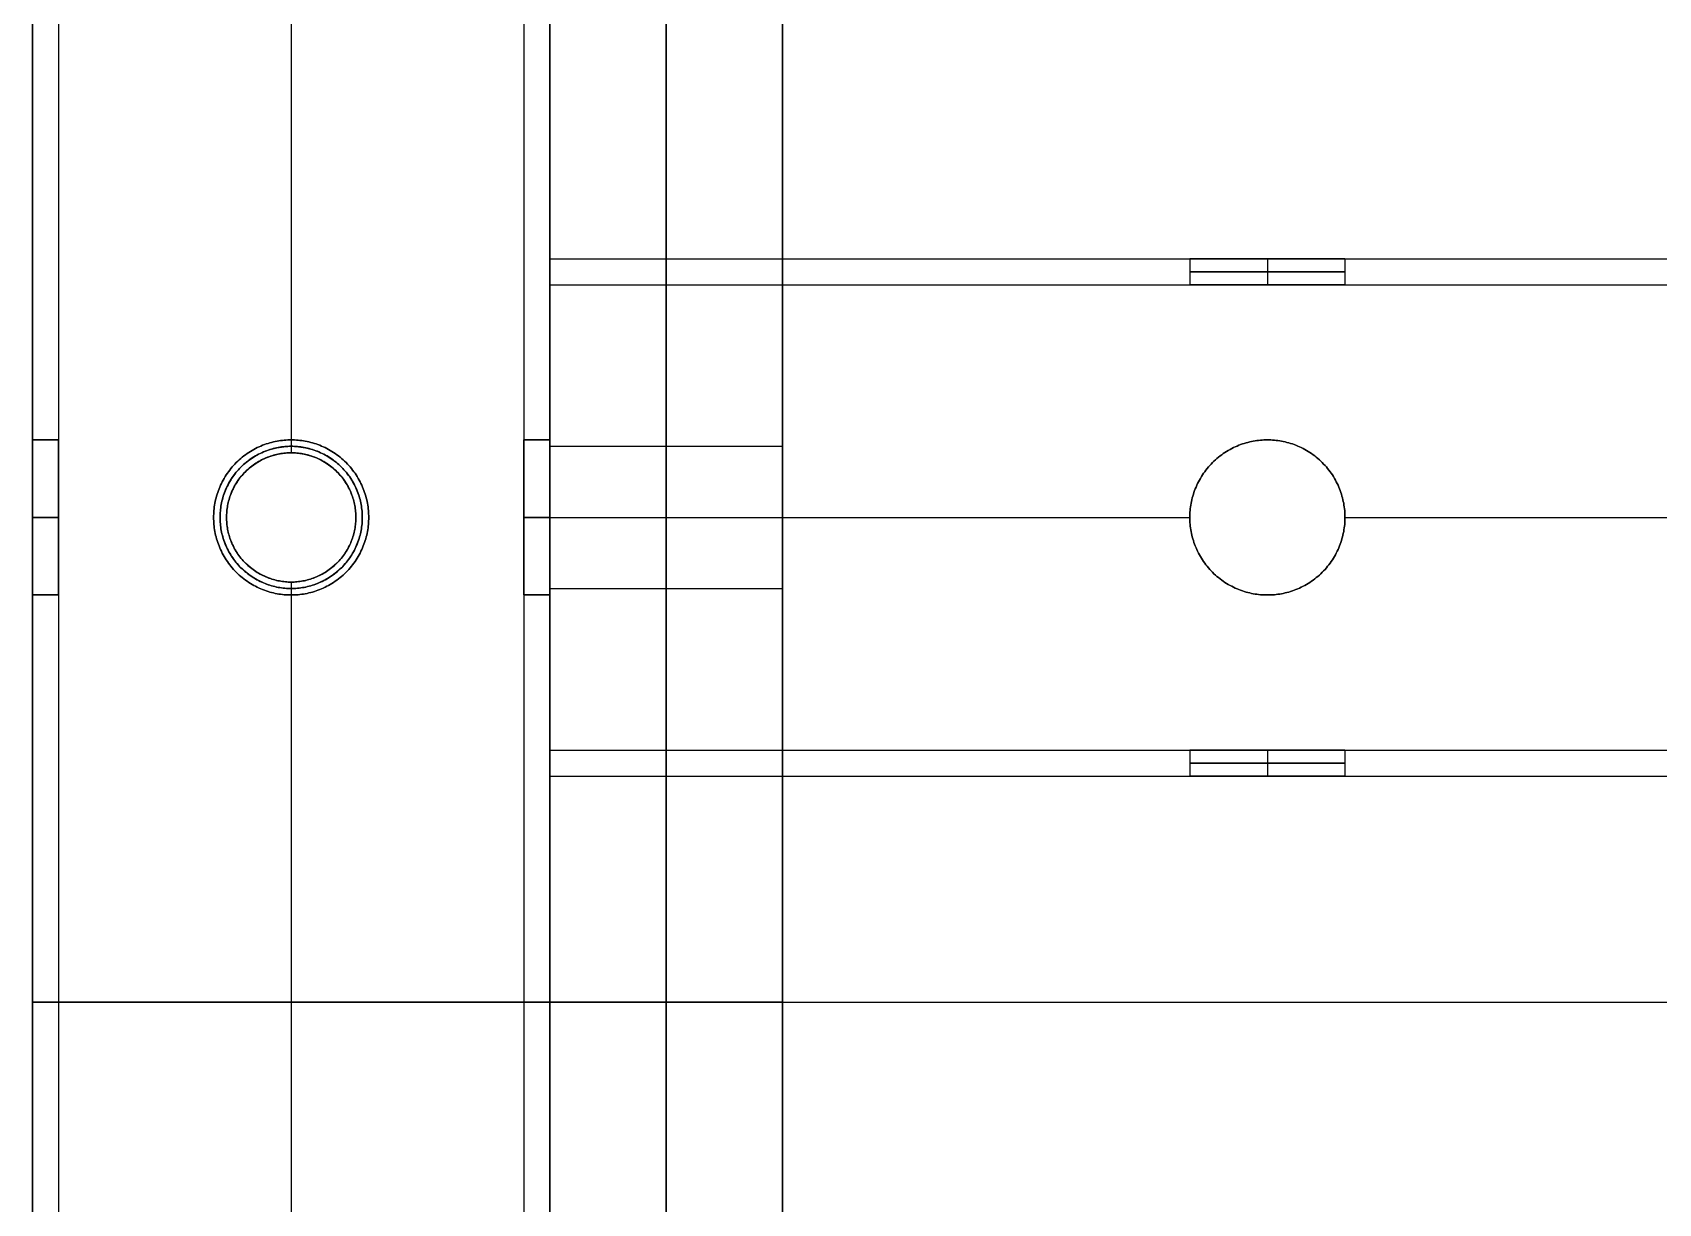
# Model space of a CAD drawing. Header units: millimetres. Extents: x -6529 to 809, y -8611 to 207.
# Drawn here: x -507 to -381.2, y -4368.8 to -4278.2 of the extents above; entities that cross this region are included whole.
import ezdxf

# ---------------------------------------------------------------- set-up
doc = ezdxf.new("R2010")
doc.units = ezdxf.units.MM
doc.header["$MEASUREMENT"] = 0
for name, color, linetype, true_color in [('gaten$11mm', 7, 'Continuous', 0xff6a35), ('platen', 7, 'Continuous', 0x007f00), ('staal', 5, 'Continuous', 0x0000ff)]:
    doc.layers.add(name, color=color, linetype=linetype, true_color=true_color)

# ---------------------------------------------------------------- blocks, each defined once
blk = doc.blocks.new('top plaat')
at = {"layer": 'platen'}
for p, q in [((20, -575), (20, -575, 18)), ((14.5, -580.5), (14.5, -580.5, 18)), ((25.5, -580.5), (25.5, -580.5, 18)), ((20, -586), (20, -586, 18)), ((0, -618), (1316, -618)), ((0, -618, 18), (1316, -618, 18))]:
    blk.add_line(p, q, dxfattribs=at)
for points in [[(0, 0), (0, -309), (0, -618), (0, -927), (0, -1236)], [(0, 0, 18), (0, -309, 18), (0, -618, 18), (0, -927, 18), (0, -1236, 18)], [(0, 0, 9), (0, -309, 9), (0, -618, 9), (0, -927, 9), (0, -1236, 9)]]:
    blk.add_open_spline(points, degree=2, knots=[4655.052018, 4655.052018, 4655.052018, 5274.345164, 5274.345164, 5893.638309, 5893.638309, 5893.638309], dxfattribs=at)
for points, knots in [([(25.5, -580.5), (25.5, -586), (20, -586), (14.5, -586), (14.5, -580.5), (14.5, -575), (20, -575), (25.5, -575), (25.5, -580.5)], [-31.415927, -31.415927, -31.415927, -23.561945, -23.561945, -15.707963, -15.707963, -7.853982, -7.853982, 0, 0, 0]), ([(25.5, -580.5, 18), (25.5, -586, 18), (20, -586, 18), (14.5, -586, 18), (14.5, -580.5, 18), (14.5, -575, 18), (20, -575, 18), (25.5, -575, 18), (25.5, -580.5, 18)], [-31.415927, -31.415927, -31.415927, -23.561945, -23.561945, -15.707963, -15.707963, -7.853982, -7.853982, 0, 0, 0]), ([(25.5, -580.5, 9), (25.5, -575, 9), (20, -575, 9), (14.5, -575, 9), (14.5, -580.5, 9), (14.5, -586, 9), (20, -586, 9), (25.5, -586, 9), (25.5, -580.5, 9)], [0, 0, 0, 7.853982, 7.853982, 15.707963, 15.707963, 23.561945, 23.561945, 31.415927, 31.415927, 31.415927])]:
    blk.add_rational_spline(points, [1, 0.707106781187, 1, 0.707106781187, 1, 0.707106781187, 1, 0.707106781187, 1], degree=2, knots=knots, dxfattribs=at)
blk.add_open_spline([(0, -618), (0, -618, 9), (0, -618, 18)], degree=2, dxfattribs=at)
blk = doc.blocks.new('plaat base')
at = {"layer": 'platen'}
for p, q in [((658, -1200), (658, 0)), ((658, -1200, 18), (658, 0, 18)), ((58, -600), (1258, -600)), ((58, -600, 18), (1258, -600, 18)), ((695.5, -1232.5), (695.5, -1232.5, 18)), ((690, -1238), (690, -1238, 18)), ((701, -1238), (701, -1238, 18)), ((695.5, -1243.5), (695.5, -1243.5, 18))]:
    blk.add_line(p, q, dxfattribs=at)
for points in [[(658, 58), (508, 58), (358, 58)], [(658, 58, 18), (508, 58, 18), (358, 58, 18)], [(658, 58, 9), (508, 58, 9), (358, 58, 9)], [(658, 0), (658, 29), (658, 58)], [(658, 58), (658, 58, 9), (658, 58, 18)], [(658, 0, 18), (658, 29, 18), (658, 58, 18)], [(658, 0, 9), (658, 29, 9), (658, 58, 9)], [(658, 29), (658, 29, 9), (658, 29, 18)], [(658, 0), (658, 0, 9), (658, 0, 18)], [(958, 0), (808, 0), (658, 0)], [(958, 0, 18), (808, 0, 18), (658, 0, 18)], [(958, 0, 9), (808, 0, 9), (658, 0, 9)], [(58, -300), (58, -450), (58, -600)], [(58, -300, 18), (58, -450, 18), (58, -600, 18)], [(58, -300, 9), (58, -450, 9), (58, -600, 9)], [(58, -600), (29, -600), (0, -600)], [(0, -600), (0, -600, 9), (0, -600, 18)], [(58, -600, 18), (29, -600, 18), (0, -600, 18)], [(0, -600), (0, -750), (0, -900)], [(0, -600, 18), (0, -750, 18), (0, -900, 18)], [(58, -600, 9), (29, -600, 9), (0, -600, 9)], [(0, -600, 9), (0, -750, 9), (0, -900, 9)], [(29, -600), (29, -600, 9), (29, -600, 18)], [(58, -600), (58, -600, 9), (58, -600, 18)], [(358, -1200), (508, -1200), (658, -1200)], [(358, -1200, 18), (508, -1200, 18), (658, -1200, 18)], [(358, -1200, 9), (508, -1200, 9), (658, -1200, 9)], [(658, -1200), (658, -1200, 9), (658, -1200, 18)], [(658, -1200), (658, -1229), (658, -1258)], [(658, -1200, 18), (658, -1229, 18), (658, -1258, 18)], [(658, -1200, 9), (658, -1229, 9), (658, -1258, 9)], [(658, -1229), (658, -1229, 9), (658, -1229, 18)], [(658, -1258), (658, -1258, 9), (658, -1258, 18)], [(658, -1258), (808, -1258), (958, -1258)], [(658, -1258, 18), (808, -1258, 18), (958, -1258, 18)], [(658, -1258, 9), (808, -1258, 9), (958, -1258, 9)]]:
    blk.add_open_spline(points, degree=2, dxfattribs=at)
for points in [[(695.5, -1243.5), (690, -1243.5), (690, -1238), (690, -1232.5), (695.5, -1232.5), (701, -1232.5), (701, -1238), (701, -1243.5), (695.5, -1243.5)], [(695.5, -1243.5, 18), (690, -1243.5, 18), (690, -1238, 18), (690, -1232.5, 18), (695.5, -1232.5, 18), (701, -1232.5, 18), (701, -1238, 18), (701, -1243.5, 18), (695.5, -1243.5, 18)]]:
    blk.add_rational_spline(points, [1, 0.707106781187, 1, 0.707106781187, 1, 0.707106781187, 1, 0.707106781187, 1], degree=2, knots=[-31.415927, -31.415927, -31.415927, -23.561945, -23.561945, -15.707963, -15.707963, -7.853982, -7.853982, 0, 0, 0], dxfattribs=at)

msp = doc.modelspace()

# ---------------------------------------------------------------- linework, layer by layer
at = {"layer": 'gaten$11mm', "extrusion": (1, 0, 0)}
msp.add_circle((-4315.71, 20, -506.97), 5.5, dxfattribs=at)
at = {"layer": 'gaten$11mm'}
msp.add_circle((-486.97, -4315.71), 5.5, dxfattribs=at)
at = {"layer": 'staal'}
for p, q in [((-466.97, -4295.71, 1296), (-466.97, -4297.71, 1296)), ((-417.47, -4295.71, 1296), (-417.47, -4297.71, 1296)), ((-411.47, -4295.71, 1302), (-411.47, -4297.71, 1302)), ((-411.47, -4295.71, 1290), (-411.47, -4297.71, 1290)), ((-405.47, -4295.71, 1296), (-405.47, -4297.71, 1296)), ((-506.97, -4309.71, 20), (-504.97, -4309.71, 20)), ((-504.97, -4309.71, 1296), (-506.97, -4309.71, 1296)), ((-486.97, -4309.71, 38), (-486.97, -4309.71, 40)), ((-486.97, -4309.71), (-486.97, -4309.71, 2)), ((-486.97, -4310.71, 1314), (-486.97, -4310.71, 1316)), ((-486.97, -4310.71, 1276), (-486.97, -4310.71, 1278)), ((-468.97, -4309.71, 20), (-466.97, -4309.71, 20)), ((-466.97, -4309.71, 1296), (-468.97, -4309.71, 1296)), ((-411.47, -4309.71, 1278), (-411.47, -4309.71, 1276)), ((-411.47, -4309.71, 1316), (-411.47, -4309.71, 1314)), ((-506.97, -4315.71, 14), (-504.97, -4315.71, 14)), ((-506.97, -4315.71, 26), (-504.97, -4315.71, 26)), ((-504.97, -4315.71, 1290), (-506.97, -4315.71, 1290)), ((-504.97, -4315.71, 1302), (-506.97, -4315.71, 1302)), ((-492.97, -4315.71, 38), (-492.97, -4315.71, 40)), ((-492.97, -4315.71), (-492.97, -4315.71, 2)), ((-491.97, -4315.71, 1314), (-491.97, -4315.71, 1316)), ((-491.97, -4315.71, 1276), (-491.97, -4315.71, 1278)), ((-481.97, -4315.71, 1276), (-481.97, -4315.71, 1278)), ((-481.97, -4315.71, 1314), (-481.97, -4315.71, 1316)), ((-480.97, -4315.71, 38), (-480.97, -4315.71, 40)), ((-480.97, -4315.71), (-480.97, -4315.71, 2)), ((-468.97, -4315.71, 14), (-466.97, -4315.71, 14)), ((-468.97, -4315.71, 26), (-466.97, -4315.71, 26)), ((-466.97, -4315.71, 1290), (-468.97, -4315.71, 1290)), ((-466.97, -4315.71, 1302), (-468.97, -4315.71, 1302)), ((-466.97, -4315.71, 1316), (-466.97, -4315.71, 1314)), ((-466.97, -4315.71, 1278), (-466.97, -4315.71, 1276)), ((-417.47, -4315.71, 1278), (-417.47, -4315.71, 1276)), ((-417.47, -4315.71, 1316), (-417.47, -4315.71, 1314)), ((-405.47, -4315.71, 1278), (-405.47, -4315.71, 1276)), ((-405.47, -4315.71, 1316), (-405.47, -4315.71, 1314)), ((-486.97, -4320.71, 1314), (-486.97, -4320.71, 1316)), ((-486.97, -4320.71, 1276), (-486.97, -4320.71, 1278)), ((-506.97, -4321.71, 20), (-504.97, -4321.71, 20)), ((-504.97, -4321.71, 1296), (-506.97, -4321.71, 1296)), ((-486.97, -4321.71, 38), (-486.97, -4321.71, 40)), ((-486.97, -4321.71), (-486.97, -4321.71, 2)), ((-468.97, -4321.71, 20), (-466.97, -4321.71, 20)), ((-466.97, -4321.71, 1296), (-468.97, -4321.71, 1296)), ((-411.47, -4321.71, 1278), (-411.47, -4321.71, 1276)), ((-411.47, -4321.71, 1316), (-411.47, -4321.71, 1314)), ((-466.97, -4333.71, 1296), (-466.97, -4335.71, 1296)), ((-417.47, -4333.71, 1296), (-417.47, -4335.71, 1296)), ((-411.47, -4333.71, 1302), (-411.47, -4335.71, 1302)), ((-411.47, -4333.71, 1290), (-411.47, -4335.71, 1290)), ((-405.47, -4333.71, 1296), (-405.47, -4335.71, 1296))]:
    msp.add_line(p, q, dxfattribs=at)
for points in [[(-506.97, -3695.21), (809.03, -3695.21), (809.03, -5011.21), (-506.97, -5011.21)], [(-466.97, -3735.21), (769.03, -3735.21), (769.03, -4971.21), (-466.97, -4971.21)]]:
    msp.add_lwpolyline(points, close=True, dxfattribs=at)
for centre in [(-486.97, -4315.71, 1276), (-486.97, -4315.71, 1315), (-486.97, -4315.71, 1277)]:
    msp.add_circle(centre, 5, dxfattribs=at)
for points in [[(-506.97, -3695.21), (-506.97, -4353.21), (-506.97, -5011.21)], [(-506.97, -3695.21, 40), (-506.97, -4353.21, 40), (-506.97, -5011.21, 40)], [(-506.97, -3695.21, 1276), (-506.97, -4353.21, 1276), (-506.97, -5011.21, 1276)], [(-506.97, -3695.21, 1316), (-506.97, -4353.21, 1316), (-506.97, -5011.21, 1316)], [(-504.97, -3697.21, 38), (-504.97, -4353.21, 38), (-504.97, -5009.21, 38)], [(-504.97, -3697.21, 2), (-504.97, -4353.21, 2), (-504.97, -5009.21, 2)], [(-504.97, -3697.21, 1314), (-504.97, -4353.21, 1314), (-504.97, -5009.21, 1314)], [(-504.97, -3697.21, 1278), (-504.97, -4353.21, 1278), (-504.97, -5009.21, 1278)], [(-468.97, -3733.21, 38), (-468.97, -4353.21, 38), (-468.97, -4973.21, 38)], [(-468.97, -3733.21, 2), (-468.97, -4353.21, 2), (-468.97, -4973.21, 2)], [(-468.97, -3733.21, 1314), (-468.97, -4353.21, 1314), (-468.97, -4973.21, 1314)], [(-468.97, -3733.21, 1278), (-468.97, -4353.21, 1278), (-468.97, -4973.21, 1278)], [(-466.97, -3735.21), (-466.97, -4353.21), (-466.97, -4971.21)], [(-466.97, -3735.21, 40), (-466.97, -4353.21, 40), (-466.97, -4971.21, 40)], [(-466.97, -3735.21, 1276), (-466.97, -4353.21, 1276), (-466.97, -4971.21, 1276)], [(-466.97, -3735.21, 1316), (-466.97, -4353.21, 1316), (-466.97, -4971.21, 1316)], [(-486.97, -4245.71, 1316), (-486.97, -4278.21, 1316), (-486.97, -4310.71, 1316)], [(-486.97, -4245.71, 1314), (-486.97, -4278.21, 1314), (-486.97, -4310.71, 1314)], [(-486.97, -4245.71, 1278), (-486.97, -4278.21, 1278), (-486.97, -4310.71, 1278)], [(-486.97, -4245.71, 1276), (-486.97, -4278.21, 1276), (-486.97, -4310.71, 1276)], [(-506.97, -4246.71, 20), (-506.97, -4278.21, 20), (-506.97, -4309.71, 20)], [(-506.97, -4246.71, 1296), (-506.97, -4278.21, 1296), (-506.97, -4309.71, 1296)], [(-504.97, -4246.71, 20), (-504.97, -4278.21, 20), (-504.97, -4309.71, 20)], [(-504.97, -4246.71, 1296), (-504.97, -4278.21, 1296), (-504.97, -4309.71, 1296)], [(-486.97, -4246.71, 40), (-486.97, -4278.21, 40), (-486.97, -4309.71, 40)], [(-486.97, -4246.71, 38), (-486.97, -4278.21, 38), (-486.97, -4309.71, 38)], [(-486.97, -4246.71, 2), (-486.97, -4278.21, 2), (-486.97, -4309.71, 2)], [(-486.97, -4246.71), (-486.97, -4278.21), (-486.97, -4309.71)], [(-468.97, -4246.71, 20), (-468.97, -4278.21, 20), (-468.97, -4309.71, 20)], [(-468.97, -4246.71, 1296), (-468.97, -4278.21, 1296), (-468.97, -4309.71, 1296)], [(-466.97, -4246.71, 20), (-466.97, -4278.21, 20), (-466.97, -4309.71, 20)], [(-466.97, -4246.71, 1296), (-466.97, -4278.21, 1296), (-466.97, -4309.71, 1296)], [(-466.97, -4295.71, 1276), (-466.97, -4315.71, 1276), (-466.97, -4335.71, 1276)], [(-466.97, -4295.71, 1276), (-149.22, -4295.71, 1276), (168.53, -4295.71, 1276)], [(-466.97, -4335.71, 1316), (-466.97, -4315.71, 1316), (-466.97, -4295.71, 1316)], [(-466.97, -4295.71, 1316), (-149.22, -4295.71, 1316), (168.53, -4295.71, 1316)], [(-466.97, -4295.71, 1316), (-466.97, -4295.71, 1296), (-466.97, -4295.71, 1276)], [(-466.97, -4295.71, 1296), (-442.22, -4295.71, 1296), (-417.47, -4295.71, 1296)], [(-405.47, -4295.71, 1296), (-373.97, -4295.71, 1296), (-342.47, -4295.71, 1296)], [(-466.97, -4333.71, 1278), (-466.97, -4315.71, 1278), (-466.97, -4297.71, 1278)], [(-466.97, -4297.71, 1278), (-149.22, -4297.71, 1278), (168.53, -4297.71, 1278)], [(-466.97, -4297.71, 1278), (-466.97, -4297.71, 1296), (-466.97, -4297.71, 1314)], [(-466.97, -4297.71, 1314), (-149.22, -4297.71, 1314), (168.53, -4297.71, 1314)], [(-466.97, -4297.71, 1314), (-466.97, -4315.71, 1314), (-466.97, -4333.71, 1314)], [(-466.97, -4297.71, 1296), (-442.22, -4297.71, 1296), (-417.47, -4297.71, 1296)], [(-405.47, -4297.71, 1296), (-373.97, -4297.71, 1296), (-342.47, -4297.71, 1296)], [(-466.97, -4315.71, 1276), (-442.22, -4315.71, 1276), (-417.47, -4315.71, 1276)], [(-466.97, -4315.71, 1316), (-442.22, -4315.71, 1316), (-417.47, -4315.71, 1316)], [(-466.97, -4315.71, 1278), (-442.22, -4315.71, 1278), (-417.47, -4315.71, 1278)], [(-466.97, -4315.71, 1314), (-442.22, -4315.71, 1314), (-417.47, -4315.71, 1314)], [(-405.47, -4315.71, 1276), (-373.97, -4315.71, 1276), (-342.47, -4315.71, 1276)], [(-405.47, -4315.71, 1316), (-373.97, -4315.71, 1316), (-342.47, -4315.71, 1316)], [(-405.47, -4315.71, 1278), (-373.97, -4315.71, 1278), (-342.47, -4315.71, 1278)], [(-405.47, -4315.71, 1314), (-373.97, -4315.71, 1314), (-342.47, -4315.71, 1314)], [(-486.97, -4320.71, 1316), (-486.97, -4353.21, 1316), (-486.97, -4385.71, 1316)], [(-486.97, -4320.71, 1314), (-486.97, -4353.21, 1314), (-486.97, -4385.71, 1314)], [(-486.97, -4320.71, 1278), (-486.97, -4353.21, 1278), (-486.97, -4385.71, 1278)], [(-486.97, -4320.71, 1276), (-486.97, -4353.21, 1276), (-486.97, -4385.71, 1276)], [(-506.97, -4321.71, 20), (-506.97, -4353.21, 20), (-506.97, -4384.71, 20)], [(-506.97, -4321.71, 1296), (-506.97, -4353.21, 1296), (-506.97, -4384.71, 1296)], [(-504.97, -4321.71, 20), (-504.97, -4353.21, 20), (-504.97, -4384.71, 20)], [(-504.97, -4321.71, 1296), (-504.97, -4353.21, 1296), (-504.97, -4384.71, 1296)], [(-486.97, -4321.71, 40), (-486.97, -4353.21, 40), (-486.97, -4384.71, 40)], [(-486.97, -4321.71, 38), (-486.97, -4353.21, 38), (-486.97, -4384.71, 38)], [(-486.97, -4321.71, 2), (-486.97, -4353.21, 2), (-486.97, -4384.71, 2)], [(-486.97, -4321.71), (-486.97, -4353.21), (-486.97, -4384.71)], [(-468.97, -4321.71, 20), (-468.97, -4353.21, 20), (-468.97, -4384.71, 20)], [(-468.97, -4321.71, 1296), (-468.97, -4353.21, 1296), (-468.97, -4384.71, 1296)], [(-466.97, -4321.71, 20), (-466.97, -4353.21, 20), (-466.97, -4384.71, 20)], [(-466.97, -4321.71, 1296), (-466.97, -4353.21, 1296), (-466.97, -4384.71, 1296)], [(-466.97, -4333.71, 1314), (-466.97, -4333.71, 1296), (-466.97, -4333.71, 1278)], [(-466.97, -4333.71, 1278), (-149.22, -4333.71, 1278), (168.53, -4333.71, 1278)], [(-466.97, -4333.71, 1314), (-149.22, -4333.71, 1314), (168.53, -4333.71, 1314)], [(-466.97, -4333.71, 1296), (-442.22, -4333.71, 1296), (-417.47, -4333.71, 1296)], [(-405.47, -4333.71, 1296), (-373.97, -4333.71, 1296), (-342.47, -4333.71, 1296)], [(-466.97, -4335.71, 1276), (-149.22, -4335.71, 1276), (168.53, -4335.71, 1276)], [(-466.97, -4335.71, 1276), (-466.97, -4335.71, 1296), (-466.97, -4335.71, 1316)], [(-466.97, -4335.71, 1316), (-149.22, -4335.71, 1316), (168.53, -4335.71, 1316)], [(-466.97, -4335.71, 1296), (-442.22, -4335.71, 1296), (-417.47, -4335.71, 1296)], [(-405.47, -4335.71, 1296), (-373.97, -4335.71, 1296), (-342.47, -4335.71, 1296)], [(-466.97, -4353.21, 40), (-486.97, -4353.21, 40), (-506.97, -4353.21, 40)], [(-506.97, -4353.21, 40), (-506.97, -4353.21, 20), (-506.97, -4353.21)], [(-506.97, -4353.21), (-486.97, -4353.21), (-466.97, -4353.21)], [(-466.97, -4353.21, 1316), (-486.97, -4353.21, 1316), (-506.97, -4353.21, 1316)], [(-506.97, -4353.21, 1316), (-506.97, -4353.21, 1296), (-506.97, -4353.21, 1276)], [(-506.97, -4353.21, 1276), (-486.97, -4353.21, 1276), (-466.97, -4353.21, 1276)], [(-504.97, -4353.21, 2), (-504.97, -4353.21, 20), (-504.97, -4353.21, 38)], [(-504.97, -4353.21, 38), (-486.97, -4353.21, 38), (-468.97, -4353.21, 38)], [(-468.97, -4353.21, 2), (-486.97, -4353.21, 2), (-504.97, -4353.21, 2)], [(-504.97, -4353.21, 1278), (-504.97, -4353.21, 1296), (-504.97, -4353.21, 1314)], [(-504.97, -4353.21, 1314), (-486.97, -4353.21, 1314), (-468.97, -4353.21, 1314)], [(-468.97, -4353.21, 1278), (-486.97, -4353.21, 1278), (-504.97, -4353.21, 1278)], [(-468.97, -4353.21, 38), (-468.97, -4353.21, 20), (-468.97, -4353.21, 2)], [(-468.97, -4353.21, 1314), (-468.97, -4353.21, 1296), (-468.97, -4353.21, 1278)], [(-466.97, -4353.21), (-466.97, -4353.21, 20), (-466.97, -4353.21, 40)], [(-466.97, -4353.21, 1276), (-466.97, -4353.21, 1296), (-466.97, -4353.21, 1316)]]:
    msp.add_open_spline(points, degree=2, dxfattribs=at)
for points, weights, knots in [([(-411.47, -4295.71, 1302), (-405.47, -4295.71, 1302), (-405.47, -4295.71, 1296), (-405.47, -4295.71, 1290), (-411.47, -4295.71, 1290), (-417.47, -4295.71, 1290), (-417.47, -4295.71, 1296), (-417.47, -4295.71, 1302), (-411.47, -4295.71, 1302)], [1, 0.707106781187, 1, 0.707106781187, 1, 0.707106781187, 1, 0.707106781187, 1], [0, 0, 0, 7.853982, 7.853982, 15.707963, 15.707963, 23.561945, 23.561945, 31.415927, 31.415927, 31.415927]), ([(-411.47, -4296.71, 1302), (-405.47, -4296.71, 1302), (-405.47, -4296.71, 1296), (-405.47, -4296.71, 1290), (-411.47, -4296.71, 1290), (-417.47, -4296.71, 1290), (-417.47, -4296.71, 1296), (-417.47, -4296.71, 1302), (-411.47, -4296.71, 1302)], [1, 0.707106781187, 1, 0.707106781187, 1, 0.707106781187, 1, 0.707106781187, 1], [0, 0, 0, 7.853982, 7.853982, 15.707963, 15.707963, 23.561945, 23.561945, 31.415927, 31.415927, 31.415927]), ([(-411.47, -4297.71, 1302), (-417.47, -4297.71, 1302), (-417.47, -4297.71, 1296), (-417.47, -4297.71, 1290), (-411.47, -4297.71, 1290), (-405.47, -4297.71, 1290), (-405.47, -4297.71, 1296), (-405.47, -4297.71, 1302), (-411.47, -4297.71, 1302)], [1, 0.707106781187, 1, 0.707106781187, 1, 0.707106781187, 1, 0.707106781187, 1], [-31.415927, -31.415927, -31.415927, -23.561945, -23.561945, -15.707963, -15.707963, -7.853982, -7.853982, 0, 0, 0]), ([(-506.97, -4315.71, 14), (-506.97, -4309.71, 14), (-506.97, -4309.71, 20), (-506.97, -4309.71, 26), (-506.97, -4315.71, 26), (-506.97, -4321.71, 26), (-506.97, -4321.71, 20), (-506.97, -4321.71, 14), (-506.97, -4315.71, 14)], [1, 0.707106781187, 1, 0.707106781187, 1, 0.707106781187, 1, 0.707106781187, 1], [0, 0, 0, 7.853982, 7.853982, 15.707963, 15.707963, 23.561945, 23.561945, 31.415927, 31.415927, 31.415927]), ([(-506.97, -4315.71, 1290), (-506.97, -4309.71, 1290), (-506.97, -4309.71, 1296), (-506.97, -4309.71, 1302), (-506.97, -4315.71, 1302), (-506.97, -4321.71, 1302), (-506.97, -4321.71, 1296), (-506.97, -4321.71, 1290), (-506.97, -4315.71, 1290)], [1, 0.707106781187, 1, 0.707106781187, 1, 0.707106781187, 1, 0.707106781187, 1], [0, 0, 0, 7.853982, 7.853982, 15.707963, 15.707963, 23.561945, 23.561945, 31.415927, 31.415927, 31.415927]), ([(-504.97, -4315.71, 14), (-504.97, -4321.71, 14), (-504.97, -4321.71, 20), (-504.97, -4321.71, 26), (-504.97, -4315.71, 26), (-504.97, -4309.71, 26), (-504.97, -4309.71, 20), (-504.97, -4309.71, 14), (-504.97, -4315.71, 14)], [1, 0.707106781187, 1, 0.707106781187, 1, 0.707106781187, 1, 0.707106781187, 1], [-31.415927, -31.415927, -31.415927, -23.561945, -23.561945, -15.707963, -15.707963, -7.853982, -7.853982, 0, 0, 0]), ([(-504.97, -4315.71, 1290), (-504.97, -4321.71, 1290), (-504.97, -4321.71, 1296), (-504.97, -4321.71, 1302), (-504.97, -4315.71, 1302), (-504.97, -4309.71, 1302), (-504.97, -4309.71, 1296), (-504.97, -4309.71, 1290), (-504.97, -4315.71, 1290)], [1, 0.707106781187, 1, 0.707106781187, 1, 0.707106781187, 1, 0.707106781187, 1], [-31.415927, -31.415927, -31.415927, -23.561945, -23.561945, -15.707963, -15.707963, -7.853982, -7.853982, 0, 0, 0]), ([(-480.97, -4315.71, 40), (-480.97, -4321.71, 40), (-486.97, -4321.71, 40), (-492.97, -4321.71, 40), (-492.97, -4315.71, 40), (-492.97, -4309.71, 40), (-486.97, -4309.71, 40), (-480.97, -4309.71, 40), (-480.97, -4315.71, 40)], [1, 0.707106781187, 1, 0.707106781187, 1, 0.707106781187, 1, 0.707106781187, 1], [-31.415927, -31.415927, -31.415927, -23.561945, -23.561945, -15.707963, -15.707963, -7.853982, -7.853982, 0, 0, 0]), ([(-480.97, -4315.71, 38), (-480.97, -4309.71, 38), (-486.97, -4309.71, 38), (-492.97, -4309.71, 38), (-492.97, -4315.71, 38), (-492.97, -4321.71, 38), (-486.97, -4321.71, 38), (-480.97, -4321.71, 38), (-480.97, -4315.71, 38)], [1, 0.707106781187, 1, 0.707106781187, 1, 0.707106781187, 1, 0.707106781187, 1], [0, 0, 0, 7.853982, 7.853982, 15.707963, 15.707963, 23.561945, 23.561945, 31.415927, 31.415927, 31.415927]), ([(-480.97, -4315.71, 2), (-480.97, -4321.71, 2), (-486.97, -4321.71, 2), (-492.97, -4321.71, 2), (-492.97, -4315.71, 2), (-492.97, -4309.71, 2), (-486.97, -4309.71, 2), (-480.97, -4309.71, 2), (-480.97, -4315.71, 2)], [1, 0.707106781187, 1, 0.707106781187, 1, 0.707106781187, 1, 0.707106781187, 1], [-31.415927, -31.415927, -31.415927, -23.561945, -23.561945, -15.707963, -15.707963, -7.853982, -7.853982, 0, 0, 0]), ([(-480.97, -4315.71), (-480.97, -4309.71), (-486.97, -4309.71), (-492.97, -4309.71), (-492.97, -4315.71), (-492.97, -4321.71), (-486.97, -4321.71), (-480.97, -4321.71), (-480.97, -4315.71)], [1, 0.707106781187, 1, 0.707106781187, 1, 0.707106781187, 1, 0.707106781187, 1], [0, 0, 0, 7.853982, 7.853982, 15.707963, 15.707963, 23.561945, 23.561945, 31.415927, 31.415927, 31.415927]), ([(-481.97, -4315.71, 1316), (-481.97, -4320.71, 1316), (-486.97, -4320.71, 1316), (-491.97, -4320.71, 1316), (-491.97, -4315.71, 1316), (-491.97, -4310.71, 1316), (-486.97, -4310.71, 1316), (-481.97, -4310.71, 1316), (-481.97, -4315.71, 1316)], [1, 0.707106781187, 1, 0.707106781187, 1, 0.707106781187, 1, 0.707106781187, 1], [-31.415927, -31.415927, -31.415927, -23.561945, -23.561945, -15.707963, -15.707963, -7.853982, -7.853982, 0, 0, 0]), ([(-481.97, -4315.71, 1314), (-481.97, -4310.71, 1314), (-486.97, -4310.71, 1314), (-491.97, -4310.71, 1314), (-491.97, -4315.71, 1314), (-491.97, -4320.71, 1314), (-486.97, -4320.71, 1314), (-481.97, -4320.71, 1314), (-481.97, -4315.71, 1314)], [1, 0.707106781187, 1, 0.707106781187, 1, 0.707106781187, 1, 0.707106781187, 1], [0, 0, 0, 7.853982, 7.853982, 15.707963, 15.707963, 23.561945, 23.561945, 31.415927, 31.415927, 31.415927]), ([(-481.97, -4315.71, 1278), (-481.97, -4320.71, 1278), (-486.97, -4320.71, 1278), (-491.97, -4320.71, 1278), (-491.97, -4315.71, 1278), (-491.97, -4310.71, 1278), (-486.97, -4310.71, 1278), (-481.97, -4310.71, 1278), (-481.97, -4315.71, 1278)], [1, 0.707106781187, 1, 0.707106781187, 1, 0.707106781187, 1, 0.707106781187, 1], [-31.415927, -31.415927, -31.415927, -23.561945, -23.561945, -15.707963, -15.707963, -7.853982, -7.853982, 0, 0, 0]), ([(-468.97, -4315.71, 14), (-468.97, -4309.71, 14), (-468.97, -4309.71, 20), (-468.97, -4309.71, 26), (-468.97, -4315.71, 26), (-468.97, -4321.71, 26), (-468.97, -4321.71, 20), (-468.97, -4321.71, 14), (-468.97, -4315.71, 14)], [1, 0.707106781187, 1, 0.707106781187, 1, 0.707106781187, 1, 0.707106781187, 1], [0, 0, 0, 7.853982, 7.853982, 15.707963, 15.707963, 23.561945, 23.561945, 31.415927, 31.415927, 31.415927]), ([(-468.97, -4315.71, 1290), (-468.97, -4309.71, 1290), (-468.97, -4309.71, 1296), (-468.97, -4309.71, 1302), (-468.97, -4315.71, 1302), (-468.97, -4321.71, 1302), (-468.97, -4321.71, 1296), (-468.97, -4321.71, 1290), (-468.97, -4315.71, 1290)], [1, 0.707106781187, 1, 0.707106781187, 1, 0.707106781187, 1, 0.707106781187, 1], [0, 0, 0, 7.853982, 7.853982, 15.707963, 15.707963, 23.561945, 23.561945, 31.415927, 31.415927, 31.415927]), ([(-466.97, -4315.71, 14), (-466.97, -4321.71, 14), (-466.97, -4321.71, 20), (-466.97, -4321.71, 26), (-466.97, -4315.71, 26), (-466.97, -4309.71, 26), (-466.97, -4309.71, 20), (-466.97, -4309.71, 14), (-466.97, -4315.71, 14)], [1, 0.707106781187, 1, 0.707106781187, 1, 0.707106781187, 1, 0.707106781187, 1], [-31.415927, -31.415927, -31.415927, -23.561945, -23.561945, -15.707963, -15.707963, -7.853982, -7.853982, 0, 0, 0]), ([(-466.97, -4315.71, 1290), (-466.97, -4321.71, 1290), (-466.97, -4321.71, 1296), (-466.97, -4321.71, 1302), (-466.97, -4315.71, 1302), (-466.97, -4309.71, 1302), (-466.97, -4309.71, 1296), (-466.97, -4309.71, 1290), (-466.97, -4315.71, 1290)], [1, 0.707106781187, 1, 0.707106781187, 1, 0.707106781187, 1, 0.707106781187, 1], [-31.415927, -31.415927, -31.415927, -23.561945, -23.561945, -15.707963, -15.707963, -7.853982, -7.853982, 0, 0, 0]), ([(-411.47, -4321.71, 1276), (-417.47, -4321.71, 1276), (-417.47, -4315.71, 1276), (-417.47, -4309.71, 1276), (-411.47, -4309.71, 1276), (-405.47, -4309.71, 1276), (-405.47, -4315.71, 1276), (-405.47, -4321.71, 1276), (-411.47, -4321.71, 1276)], [1, 0.707106781187, 1, 0.707106781187, 1, 0.707106781187, 1, 0.707106781187, 1], [-31.415927, -31.415927, -31.415927, -23.561945, -23.561945, -15.707963, -15.707963, -7.853982, -7.853982, 0, 0, 0]), ([(-411.47, -4321.71, 1316), (-405.47, -4321.71, 1316), (-405.47, -4315.71, 1316), (-405.47, -4309.71, 1316), (-411.47, -4309.71, 1316), (-417.47, -4309.71, 1316), (-417.47, -4315.71, 1316), (-417.47, -4321.71, 1316), (-411.47, -4321.71, 1316)], [1, 0.707106781187, 1, 0.707106781187, 1, 0.707106781187, 1, 0.707106781187, 1], [0, 0, 0, 7.853982, 7.853982, 15.707963, 15.707963, 23.561945, 23.561945, 31.415927, 31.415927, 31.415927]), ([(-411.47, -4321.71, 1278), (-405.47, -4321.71, 1278), (-405.47, -4315.71, 1278), (-405.47, -4309.71, 1278), (-411.47, -4309.71, 1278), (-417.47, -4309.71, 1278), (-417.47, -4315.71, 1278), (-417.47, -4321.71, 1278), (-411.47, -4321.71, 1278)], [1, 0.707106781187, 1, 0.707106781187, 1, 0.707106781187, 1, 0.707106781187, 1], [0, 0, 0, 7.853982, 7.853982, 15.707963, 15.707963, 23.561945, 23.561945, 31.415927, 31.415927, 31.415927]), ([(-411.47, -4321.71, 1314), (-417.47, -4321.71, 1314), (-417.47, -4315.71, 1314), (-417.47, -4309.71, 1314), (-411.47, -4309.71, 1314), (-405.47, -4309.71, 1314), (-405.47, -4315.71, 1314), (-405.47, -4321.71, 1314), (-411.47, -4321.71, 1314)], [1, 0.707106781187, 1, 0.707106781187, 1, 0.707106781187, 1, 0.707106781187, 1], [-31.415927, -31.415927, -31.415927, -23.561945, -23.561945, -15.707963, -15.707963, -7.853982, -7.853982, 0, 0, 0]), ([(-411.47, -4321.71, 1277), (-405.47, -4321.71, 1277), (-405.47, -4315.71, 1277), (-405.47, -4309.71, 1277), (-411.47, -4309.71, 1277), (-417.47, -4309.71, 1277), (-417.47, -4315.71, 1277), (-417.47, -4321.71, 1277), (-411.47, -4321.71, 1277)], [1, 0.707106781187, 1, 0.707106781187, 1, 0.707106781187, 1, 0.707106781187, 1], [0, 0, 0, 7.853982, 7.853982, 15.707963, 15.707963, 23.561945, 23.561945, 31.415927, 31.415927, 31.415927]), ([(-411.47, -4321.71, 1315), (-405.47, -4321.71, 1315), (-405.47, -4315.71, 1315), (-405.47, -4309.71, 1315), (-411.47, -4309.71, 1315), (-417.47, -4309.71, 1315), (-417.47, -4315.71, 1315), (-417.47, -4321.71, 1315), (-411.47, -4321.71, 1315)], [1, 0.707106781187, 1, 0.707106781187, 1, 0.707106781187, 1, 0.707106781187, 1], [0, 0, 0, 7.853982, 7.853982, 15.707963, 15.707963, 23.561945, 23.561945, 31.415927, 31.415927, 31.415927]), ([(-411.47, -4333.71, 1302), (-405.47, -4333.71, 1302), (-405.47, -4333.71, 1296), (-405.47, -4333.71, 1290), (-411.47, -4333.71, 1290), (-417.47, -4333.71, 1290), (-417.47, -4333.71, 1296), (-417.47, -4333.71, 1302), (-411.47, -4333.71, 1302)], [0.999999860338, 0.707106851018, 1, 0.707106781187, 1, 0.707106781187, 1, 0.707106851018, 0.999999860338], [0, 0, 0, 7.853981, 7.853981, 15.707963, 15.707963, 23.561946, 23.561946, 31.415927, 31.415927, 31.415927]), ([(-411.47, -4334.71, 1302), (-405.47, -4334.71, 1302), (-405.47, -4334.71, 1296), (-405.47, -4334.71, 1290), (-411.47, -4334.71, 1290), (-417.47, -4334.71, 1290), (-417.47, -4334.71, 1296), (-417.47, -4334.71, 1302), (-411.47, -4334.71, 1302)], [1, 0.707106781187, 1, 0.707106781187, 1, 0.707106781187, 1, 0.707106781187, 1], [0, 0, 0, 7.853982, 7.853982, 15.707963, 15.707963, 23.561945, 23.561945, 31.415927, 31.415927, 31.415927]), ([(-411.47, -4335.71, 1302), (-417.47, -4335.71, 1302), (-417.47, -4335.71, 1296), (-417.47, -4335.71, 1290), (-411.47, -4335.71, 1290), (-405.47, -4335.71, 1290), (-405.47, -4335.71, 1296), (-405.47, -4335.71, 1302), (-411.47, -4335.71, 1302)], [1, 0.707106781187, 1, 0.707106781187, 1, 0.707106781187, 1, 0.707106781187, 1], [-31.415927, -31.415927, -31.415927, -23.561945, -23.561945, -15.707963, -15.707963, -7.853982, -7.853982, 0, 0, 0])]:
    msp.add_rational_spline(points, weights, degree=2, knots=knots, dxfattribs=at)

# ---------------------------------------------------------------- block references
at = {"layer": 'platen'}
for name, p in [('top plaat', (-506.97, -3735.21, 1316)), ('plaat base', (-506.97, -3753.21, 40))]:
    msp.add_blockref(name, p, dxfattribs=at)
at = {"layer": 'platen', "extrusion": (1, -4.20193e-15, 0)}
msp.add_blockref('plaat base', (-5011.21, 1258, -466.97), dxfattribs=at)

doc.saveas('drawing.dxf')
